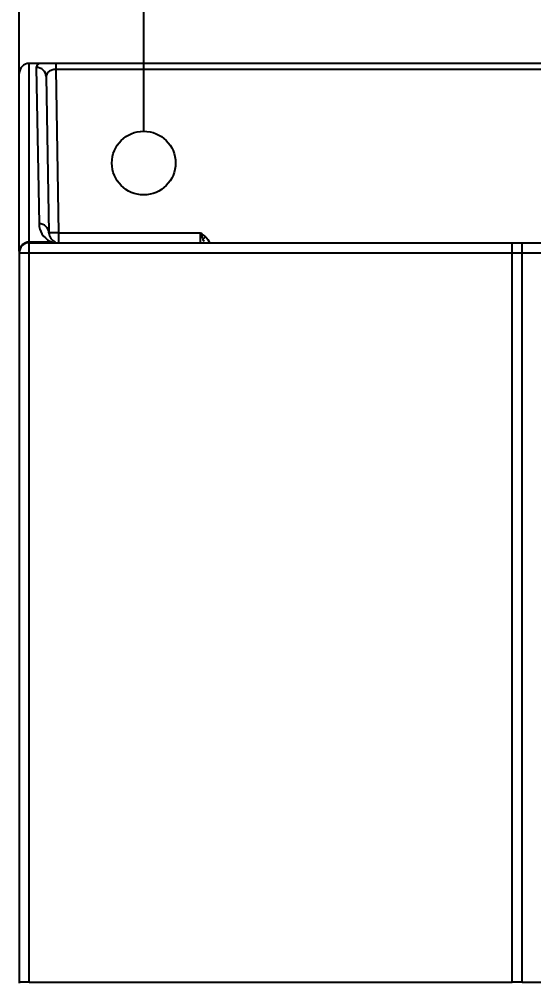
# Model space of a CAD drawing. Header units: millimetres. Extents: x 1211 to 2052, y 913 to 1507.
# Drawn here: x 1322.2 to 1373.8, y 1349.1 to 1445.8 of the extents above; entities that cross this region are included whole.
import ezdxf

# ---------------------------------------------------------------- set-up
doc = ezdxf.new("R2010")
doc.units = ezdxf.units.MM
for name, color, linetype in [('VF-51-P002SOLIDLINE', 7, 'Continuous'), ('VF-51-P003DIMENSION', 7, 'Continuous'), ('VF-51-P003SOLIDLINE', 7, 'Continuous')]:
    doc.layers.add(name, color=color, linetype=linetype)
doc.styles.get("Standard").update_dxf_attribs({"font": 'arial.ttf'})
doc.dimstyles.new('DIMSTYLE_1', dxfattribs={"dimtxt": 4.166667, "dimasz": 4.166667, "dimexe": 1.2, "dimexo": 0, "dimtad": 1, "dimdsep": 46, "dimtxsty": 'Standard', "dimblk": 'CLOSED', "dimblk1": 'CLOSED', "dimblk2": 'CLOSED', "dimcen": 0.09, "dimclrt": 5, "dimadec": 0, "dimazin": 0, "dimtp": 0.2, "dimtm": 0.2, "dimtfac": 1, "dimtofl": 0, "dimtmove": 0, "dimatfit": 3, "dimldrblk": 'CLOSED', "dimfxl": 1, "dimtolj": 1, "dimarcsym": 0})

# ---------------------------------------------------------------- blocks, each defined once
blk = doc.blocks.new('*D3')
at = {"layer": 'Defpoints', "color": 0, "linetype": 'Continuous', "transparency": 16777216}
for p in [(1452.17, 1472.406), (1322.17, 1440.389), (1452.17, 1440.389)]:
    blk.add_point(p, dxfattribs=at)
at = {"layer": 'VF-51-P003DIMENSION', "color": 0, "linetype": 'Continuous', "lineweight": -2, "transparency": 16777216}
for p, q in [((1322.17, 1440.389), (1322.17, 1473.606)), ((1452.17, 1440.389), (1452.17, 1473.606)), ((1326.336, 1472.406), (1448.003, 1472.406))]:
    blk.add_line(p, q, dxfattribs=at)
at = {"layer": 'VF-51-P003DIMENSION', "color": 0, "linetype": 'Continuous', "transparency": 16777216}
for points in [[(1326.336, 1473.1), (1326.336, 1471.712), (1322.17, 1472.406)], [(1448.003, 1473.1), (1448.003, 1471.712), (1452.17, 1472.406)]]:
    blk.add_solid(points, dxfattribs=at)
at = {"layer": 'VF-51-P003DIMENSION', "color": 5, "linetype": 'Continuous', "transparency": 16777216, "insert": (1387.17, 1479.417), "char_height": 6.25, "attachment_point": 2}
blk.add_mtext('\\A1;130', dxfattribs=at)
blk = doc.blocks.new('_CLOSED')
at = {"color": 0, "linetype": 'ByBlock'}
for p, q in [((0, 0), (-1, 0.2)), ((-1, 0.2), (-1, -0.2)), ((-1, -0.2), (0, 0)), ((-1, 0), (0, 0))]:
    blk.add_line(p, q, dxfattribs=at)
blk = doc.blocks.new('*D4')
at = {"layer": 'Defpoints', "color": 0, "linetype": 'Continuous', "transparency": 16777216}
for p in [(1439.67, 1458.83), (1334.67, 1434.589), (1439.67, 1434.589)]:
    blk.add_point(p, dxfattribs=at)
at = {"layer": 'VF-51-P003DIMENSION', "color": 0, "linetype": 'Continuous', "lineweight": -2, "transparency": 16777216}
for p, q in [((1334.67, 1434.589), (1334.67, 1460.03)), ((1439.67, 1434.589), (1439.67, 1460.03)), ((1338.836, 1458.83), (1435.503, 1458.83))]:
    blk.add_line(p, q, dxfattribs=at)
at = {"layer": 'VF-51-P003DIMENSION', "color": 0, "linetype": 'Continuous', "transparency": 16777216}
for points in [[(1338.836, 1459.524), (1338.836, 1458.135), (1334.67, 1458.83)], [(1435.503, 1459.524), (1435.503, 1458.135), (1439.67, 1458.83)]]:
    blk.add_solid(points, dxfattribs=at)
at = {"layer": 'VF-51-P003DIMENSION', "color": 5, "linetype": 'Continuous', "transparency": 16777216, "insert": (1387.181, 1465.837), "char_height": 6.25, "width": 13.297, "attachment_point": 2}
blk.add_mtext('\\A1;105', dxfattribs=at)

msp = doc.modelspace()

# ---------------------------------------------------------------- linework, layer by layer
at = {"layer": 'VF-51-P002SOLIDLINE', "linetype": 'Continuous'}
for p, q in [((1323.17, 1349.159), (1323.17, 1423.389)), ((1323.17, 1423.389), (1451.17, 1423.389)), ((1371.67, 1349.159), (1371.67, 1423.389)), ((1372.67, 1349.159), (1372.67, 1423.389)), ((1322.17, 1422.389), (1322.17, 1349.039)), ((1322.17, 1422.389), (1452.17, 1422.389)), ((1323.17, 1349.159), (1371.67, 1349.159)), ((1372.67, 1349.15), (1371.67, 1349.15)), ((1372.67, 1349.159), (1451.17, 1349.159))]:
    msp.add_line(p, q, dxfattribs=at)
msp.add_arc((1323.17, 1422.389), 1, 90, 180, dxfattribs=at)
msp.add_ellipse((1323.17, 1349.142), major_axis=(1, 0), ratio=0.017455, start_param=7.853982, end_param=9.424778, dxfattribs=at)
at = {"layer": 'VF-51-P003SOLIDLINE', "linetype": 'Continuous'}
for p, q in [((1323.17, 1423.448), (1323.17, 1441.389)), ((1451.17, 1441.389), (1323.17, 1441.389)), ((1325.866, 1440.782), (1325.866, 1441.389)), ((1322.17, 1422.507), (1322.17, 1440.389)), ((1323.879, 1440.992), (1324.153, 1425.295)), ((1326.153, 1424.38), (1325.866, 1440.782)), ((1448.473, 1440.782), (1325.866, 1440.782)), ((1324.879, 1440.068), (1325.153, 1424.371)), ((1326.153, 1423.389), (1326.153, 1424.38)), ((1326.153, 1424.38), (1340.361, 1424.38)), ((1340.374, 1423.389), (1340.361, 1424.38)), ((1325.475, 1423.448), (1323.17, 1423.448))]:
    msp.add_line(p, q, dxfattribs=at)
for centre, radius, start, end in [((1323.17, 1440.389), 1, 90, 180), ((1326.153, 1425.329), 2, 180.99999, 242.57866), ((1326.153, 1424.389), 1, 181, 249.46606), ((1300.313, 1461.37), 55.149, 316.95534, 317.33364), ((1326.152, 1425.329), 1.999, 242.57557, 250.1997)]:
    msp.add_arc(centre, radius, start, end, dxfattribs=at)
msp.add_ellipse((1334.67, 1431.389), major_axis=(0, 3.2), ratio=1, dxfattribs=at)
for points, knots in [([(1324.201, 1441.389), (1324.152, 1441.361), (1324.007, 1441.272), (1323.877, 1441.11), (1323.879, 1440.992)], [0, 0, 0, 0, 0.322864, 1, 1, 1, 1]), ([(1324.879, 1440.068), (1324.874, 1440.308), (1324.643, 1440.811), (1324.129, 1440.992), (1323.879, 1440.992)], [0, 0, 0, 0, 0.489313, 1, 1, 1, 1]), ([(1325.866, 1440.782), (1325.725, 1440.784), (1325.46, 1440.749), (1325.13, 1440.583), (1324.923, 1440.345), (1324.877, 1440.155), (1324.879, 1440.068)], [0, 0, 0, 0, 0.315139, 0.585073, 0.806011, 1, 1, 1, 1]), ([(1325.153, 1424.371), (1325.148, 1424.611), (1324.917, 1425.113), (1324.403, 1425.295), (1324.153, 1425.295)], [0, 0, 0, 0, 0.489313, 1, 1, 1, 1]), ([(1326.153, 1424.38), (1326.025, 1424.378), (1325.84, 1424.374), (1325.604, 1424.372), (1325.454, 1424.369), (1325.334, 1424.371), (1325.235, 1424.364), (1325.193, 1424.377), (1325.153, 1424.365), (1325.153, 1424.371)], [0, 0, 0, 0, 0.382677, 0.55566, 0.707145, 0.831394, 0.923841, 0.980677, 1, 1, 1, 1]), ([(1340.361, 1424.38), (1340.382, 1424.323), (1340.461, 1424.104), (1340.546, 1423.886), (1340.617, 1423.728)], [0, 0, 0, 0, 0.257919, 1, 1, 1, 1]), ([(1322.463, 1423.172), (1322.417, 1423.129), (1322.254, 1422.944), (1322.17, 1422.69), (1322.17, 1422.507)], [0, 0, 0, 0, 0.256083, 1, 1, 1, 1])]:
    msp.add_open_spline(points, degree=3, knots=knots, dxfattribs=at)
for points in [[(1340.361, 1424.38), (1340.535, 1424.259), (1340.709, 1424.138), (1340.864, 1423.994)], [(1340.864, 1423.994), (1341.046, 1423.827), (1341.205, 1423.62), (1341.293, 1423.389)], [(1323.17, 1423.448), (1322.917, 1423.448), (1322.647, 1423.345), (1322.463, 1423.172)], [(1340.617, 1423.728), (1340.65, 1423.652), (1340.685, 1423.577), (1340.719, 1423.502)]]:
    msp.add_open_spline(points, degree=3, dxfattribs=at)

# ---------------------------------------------------------------- dimensions: what is measured, and where the dimension line sits
at = {"layer": 'VF-51-P003DIMENSION', "linetype": 'Continuous'}
for base, p1, p2, picture, middle in [((1452.17, 1472.406), (1322.17, 1440.389), (1452.17, 1440.389), '*D3', (1387.17, 1472.406)), ((1439.67, 1458.83), (1334.67, 1434.589), (1439.67, 1434.589), '*D4', (1387.181, 1458.83))]:
    dim = msp.add_linear_dim(base=base, p1=p1, p2=p2, dimstyle='DIMSTYLE_1', override={"dimtxt": 6.25, "dimsah": 1}, dxfattribs=at)
    dim.commit()
    dim.dimension.update_dxf_attribs({"geometry": picture, "text_midpoint": middle, "dimtype": 160})

doc.saveas('drawing.dxf')
